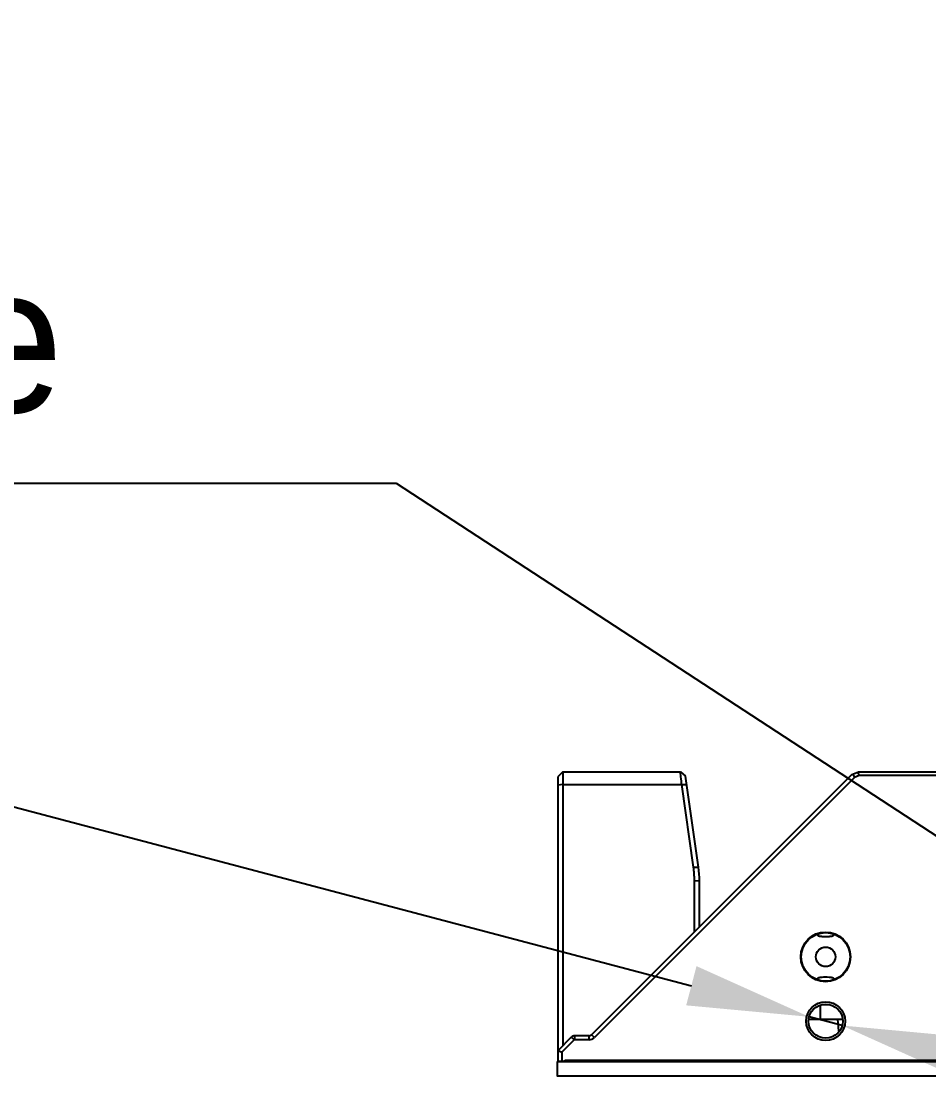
# Model space of a CAD drawing. Header units: millimetres. Extents: x -1070 to 42146, y 1440 to 12921.
# Drawn here: x 5501.7 to 5687.9, y 3993 to 4211.9 of the extents above; entities that cross this region are included whole.
import ezdxf

# ---------------------------------------------------------------- set-up
doc = ezdxf.new("R2010")
doc.units = ezdxf.units.MM
for name, color, linetype in [('DIM', 4, 'Continuous'), ('DINGWEIZHU实线CONTINUOUS', 7, 'Continuous'), ('DW-PLUS-XIANGTI实线CONTINUOUS', 7, 'Continuous'), ('MOUZU_COVER实线CONTINUOUS', 7, 'Continuous')]:
    doc.layers.add(name, color=color, linetype=linetype)
doc.styles.get("Standard").update_dxf_attribs({"font": 'arial.ttf'})
doc.dimstyles.new('ISO-200', dxfattribs={"dimtxt": 30, "dimasz": 25, "dimexe": 1.25, "dimexo": 5, "dimgap": 5, "dimtad": 1, "dimtoh": 1, "dimdec": 1, "dimdsep": 46, "dimtxsty": 'Standard', "dimcen": 2.5, "dimadec": 0, "dimazin": 0, "dimtfac": 1, "dimtdec": 1, "dimtmove": 0, "dimatfit": 3, "dimfxl": 1, "dimarcsym": 0})

# ---------------------------------------------------------------- blocks, each defined once
blk = doc.blocks.new('*D115')
at = {"layer": 'Defpoints', "color": 0, "transparency": 16777216}
for p in [(5714.04, 4028.58), (5719.48, 4025.02)]:
    blk.add_point(p, dxfattribs=at)
at = {"layer": 'DIM', "color": 0, "lineweight": -2, "transparency": 16777216}
for p, q in [((5097.93, 4117.08), (5578.65, 4117.08)), ((5578.65, 4117.08), (5693.11, 4042.26)), ((5719.48, 4025.02), (5714.04, 4028.58)), ((5740.4, 4011.35), (5761.33, 3997.67))]:
    blk.add_line(p, q, dxfattribs=at)
at = {"layer": 'DIM', "color": 0, "transparency": 16777216}
for points in [[(5695.39, 4045.75), (5690.83, 4038.77), (5714.04, 4028.58)], [(5742.68, 4014.83), (5738.12, 4007.86), (5719.48, 4025.02)]]:
    blk.add_solid(points, dxfattribs=at)
at = {"layer": 'DIM', "color": 0, "lineweight": -3, "transparency": 16777216, "insert": (5335.79, 4142.08), "char_height": 30, "attachment_point": 5}
blk.add_mtext('{\\fGulim|b0|i0|c134|p0;4-\\fGulim|b0|i0|c0|p0;%%C\\fGulim|b0|i0|c134|p0;6.5 through hole}', dxfattribs=at)
blk = doc.blocks.new('*D130')
at = {"layer": 'Defpoints', "color": 0, "transparency": 16777216}
for p in [(5663.37, 4007.5), (5670.14, 4005.71)]:
    blk.add_point(p, dxfattribs=at)
at = {"layer": 'DIM', "color": 0, "lineweight": -2, "transparency": 16777216}
for p, q in [((5052.53, 4053.15), (5490.39, 4053.15)), ((5490.39, 4053.15), (5639.2, 4013.88)), ((5670.14, 4005.71), (5663.37, 4007.5)), ((5694.31, 3999.33), (5718.49, 3992.95))]:
    blk.add_line(p, q, dxfattribs=at)
at = {"layer": 'DIM', "color": 0, "transparency": 16777216}
for points in [[(5640.26, 4017.9), (5638.14, 4009.85), (5663.37, 4007.5)], [(5695.38, 4003.36), (5693.25, 3995.3), (5670.14, 4005.71)]]:
    blk.add_solid(points, dxfattribs=at)
at = {"layer": 'DIM', "color": 0, "lineweight": -3, "transparency": 16777216, "insert": (5268.96, 4078.15), "char_height": 30, "attachment_point": 5}
blk.add_mtext('{\\fGulim|b0|i0|c134|p0;2-\\fGulim|b0|i0|c0|p0;%%C\\fGulim|b0|i0|c134|p0;7 through hole}', dxfattribs=at)

msp = doc.modelspace()

# ---------------------------------------------------------------- linework, layer by layer
at = {"color": 1, "lineweight": -3}
msp.add_lwpolyline([(5611.757, 3998.303), (6111.757, 3998.303), (6111.757, 3995.303), (5611.757, 3995.303)], close=True, dxfattribs=at)
at = {"layer": 'DINGWEIZHU实线CONTINUOUS', "color": 7, "lineweight": -3}
for radius in [5, 2]:
    msp.add_circle((5666.757, 4019.803), radius, dxfattribs=at)
for points, knots in [([(5668.507, 4024.487), (5668.507, 4024.433), (5668.489, 4024.324), (5668.391, 4024.18), (5668.228, 4024.073), (5668.01, 4024.003), (5667.744, 4023.961), (5667.321, 4023.931), (5666.757, 4023.926), (5666.192, 4023.931), (5665.769, 4023.961), (5665.503, 4024.003), (5665.285, 4024.073), (5665.122, 4024.18), (5665.025, 4024.324), (5665.007, 4024.433), (5665.007, 4024.487)], [0, 0, 0, 0, 0.0400558, 0.0803984, 0.1266187, 0.1829131, 0.2504228, 0.3277459, 0.5000015, 0.6722567, 0.7495797, 0.8170891, 0.8733826, 0.9196021, 0.9599444, 1, 1, 1, 1]), ([(5665.007, 4015.119), (5665.007, 4015.173), (5665.025, 4015.282), (5665.122, 4015.427), (5665.285, 4015.533), (5665.503, 4015.603), (5665.769, 4015.645), (5666.193, 4015.675), (5666.757, 4015.68), (5667.321, 4015.675), (5667.744, 4015.645), (5668.01, 4015.603), (5668.228, 4015.533), (5668.391, 4015.427), (5668.489, 4015.282), (5668.507, 4015.173), (5668.507, 4015.119)], [0, 0, 0, 0, 0.0400558, 0.0803985, 0.1266187, 0.1829132, 0.2504231, 0.3277464, 0.5000018, 0.6722572, 0.7495801, 0.8170892, 0.8733826, 0.9196021, 0.9599444, 1, 1, 1, 1])]:
    msp.add_open_spline(points, degree=3, knots=knots, dxfattribs=at)
at = {"layer": 'DW-PLUS-XIANGTI实线CONTINUOUS', "color": 7, "lineweight": -3}
for p, q in [((5612.857, 4057.803), (5611.857, 4056.803)), ((5611.857, 3998.303), (5611.857, 4056.803)), ((5612.857, 4057.803), (5612.857, 4001.603)), ((5612.857, 4057.803), (5636.973, 4057.803)), ((5672.159, 4057.237), (5618.73, 4003.808)), ((5672.656, 4056.603), (5619.295, 4003.242)), ((5636.973, 4057.803), (5637.982, 4056.929)), ((5636.991, 4057.613), (5636.973, 4057.803)), ((5637.123, 4056.215), (5636.991, 4057.613)), ((5640.656, 4038.21), (5637.982, 4056.929)), ((5672.159, 4057.237), (5673.524, 4057.803)), ((5672.359, 4057.32), (5672.656, 4056.603)), ((5673.622, 4057.003), (5672.656, 4056.603)), ((5673.324, 4057.72), (5673.622, 4057.003)), ((5673.524, 4057.803), (5699.176, 4057.803)), ((5692.541, 4057.003), (5673.622, 4057.003)), ((5612.857, 4055.195), (5611.857, 4055.064)), ((5612.857, 4055.195), (5637.219, 4055.195)), ((5637.219, 4055.195), (5638.228, 4055.206)), ((5639.647, 4038.199), (5637.219, 4055.195)), ((5639.647, 4038.199), (5640.656, 4038.21)), ((5639.838, 4024.917), (5639.838, 4035.515)), ((5639.838, 4035.515), (5640.857, 4035.382)), ((5640.857, 4025.935), (5640.857, 4035.382)), ((5665.601, 4009.834), (5665.601, 4007.003)), ((5665.952, 4010.003), (5667.561, 4010.003)), ((5663.348, 4007.003), (5670.165, 4007.003)), ((5614.564, 4003.31), (5611.857, 4000.603)), ((5615.13, 4002.745), (5612.657, 4000.272)), ((5615.13, 4002.745), (5614.564, 4003.31)), ((5615.271, 4002.803), (5615.271, 4003.603)), ((5618.235, 4003.603), (5615.271, 4003.603)), ((5618.235, 4002.803), (5615.271, 4002.803)), ((5618.235, 4002.803), (5618.235, 4003.603)), ((5619.295, 4003.242), (5618.73, 4003.808)), ((5611.857, 4000.603), (5612.657, 4000.272)), ((5612.657, 4000.272), (5612.657, 3998.303)), ((5613.757, 3998.303), (5611.857, 3998.303)), ((5613.257, 3998.303), (5613.257, 3998.603)), ((5613.257, 3998.603), (5736.257, 3998.603)), ((5613.757, 3998.303), (5613.757, 3998.603)), ((5626.757, 3998.303), (5626.757, 3998.603)), ((5626.757, 3998.303), (5628.757, 3998.303)), ((5627.225, 3998.303), (5627.225, 3998.603)), ((5628.288, 3998.303), (5628.288, 3998.603)), ((5628.757, 3998.303), (5628.757, 3998.603)), ((5653.725, 3998.303), (5653.725, 3998.603)), ((5653.725, 3998.303), (5655.725, 3998.303)), ((5654.194, 3998.303), (5654.194, 3998.603)), ((5655.257, 3998.303), (5655.257, 3998.603)), ((5655.725, 3998.303), (5655.725, 3998.603))]:
    msp.add_line(p, q, dxfattribs=at)
for centre, radius in [((5666.757, 4019.803), 5.1), ((5666.757, 4006.603), 4), ((5666.757, 4006.603), 3.5)]:
    msp.add_circle(centre, radius, dxfattribs=at)
for centre, radius, start, end in [((5620.913, 4035.52), 18.925, 4.06274, 8.13946), ((5620.881, 4035.518), 18.957, 359.98857, 4.05926), ((5620.857, 4035.382), 20, 0, 8.1301), ((5615.271, 4002.603), 1, 90, 135), ((5615.271, 4002.603), 0.2, 90, 135), ((5618.235, 4004.303), 0.7, 270, 315), ((5618.235, 4004.303), 1.5, 270, 315)]:
    msp.add_arc(centre, radius, start, end, dxfattribs=at)
msp.add_open_spline([(5637.219, 4055.195), (5637.187, 4055.535), (5637.155, 4055.875), (5637.123, 4056.215)], degree=3, dxfattribs=at)
at = {"layer": 'MOUZU_COVER实线CONTINUOUS', "color": 7, "lineweight": -3}
msp.add_line((5669.489, 4004.557), (5669.262, 4007.003), dxfattribs=at)

# ---------------------------------------------------------------- dimensions: what is measured, and where the dimension line sits
at = {"layer": 'DIM', "color": 7, "lineweight": -3}
for p1, p2, text, picture, middle in [((5719.477, 4025.025), (5714.036, 4028.581), '{\\fGulim|b0|i0|c134|p0;4-\\fGulim|b0|i0|c0|p0;%%C\\fGulim|b0|i0|c134|p0;6.5 through hole}', '*D115', (5335.788, 4117.076)), ((5670.141, 4005.71), (5663.373, 4007.496), '{\\fGulim|b0|i0|c134|p0;2-\\fGulim|b0|i0|c0|p0;%%C\\fGulim|b0|i0|c134|p0;7 through hole}', '*D130', (5490.389, 4053.151))]:
    dim = msp.add_diameter_dim_2p(p1=p1, p2=p2, text=text, dimstyle='ISO-200', dxfattribs=at)
    dim.commit()
    dim.dimension.update_dxf_attribs({"geometry": picture, "text_midpoint": middle, "dimtype": 163})

doc.saveas('drawing.dxf')
